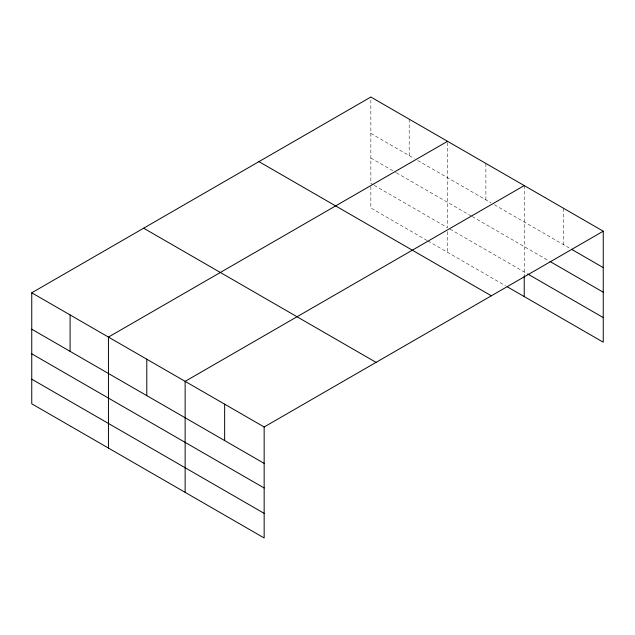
<?xml version="1.0" encoding="UTF-8"?>
<svg xmlns="http://www.w3.org/2000/svg" width="635" height="635" viewBox="0 0 635 635"><rect width="100%" height="100%" fill="white"/><g stroke="black" fill="none" stroke-linecap="round" stroke-linejoin="round"><path stroke-width="0.48" stroke-dasharray="3.17 2.38" d="M370.848 133.429L414.306 158.52M417.711 160.488L490.998 202.803M494.403 204.772L569.754 248.269M370.848 158.044L395.557 172.315M396.407 172.807L471.4 216.098M472.25 216.591L549.14 260.985M373.404 184.88L370.848 183.404L370.848 97.028M374.253 185.372L447.54 227.687L447.54 141.303M450.096 229.164L526.812 273.455M427.085 240.49L370.848 208.018L370.848 185.372M427.942 240.983L505.484 285.758M563.737 208.391L563.737 244.8M524.232 185.587L524.232 275.9M485.886 163.441L485.886 199.85M447.54 231.624L447.54 252.301M409.194 119.166L409.194 155.567"/><path stroke-width="0.95" d="M31.75 292.798L264.152 426.982L264.152 537.972L31.75 403.796L31.75 292.798L370.848 97.028L603.25 231.203L603.25 342.202L507.19 286.742M447.54 141.303L108.442 337.082L108.442 448.072M524.232 185.587L185.134 381.357L185.134 492.355M264.152 426.982L603.25 231.203M571.468 249.261L603.25 267.605M549.997 261.477L603.25 292.227M527.669 273.947L603.25 317.587M258.945 161.631L491.347 295.807M143.653 228.195L376.055 362.371M31.75 329.208L264.152 463.383M31.75 353.822L264.152 487.997M31.75 379.182L264.152 513.358M524.232 275.9L524.232 296.577M224.647 404.17L224.647 440.571M146.788 359.219L146.788 395.621M70.096 314.936L70.096 351.345"/></g></svg>
